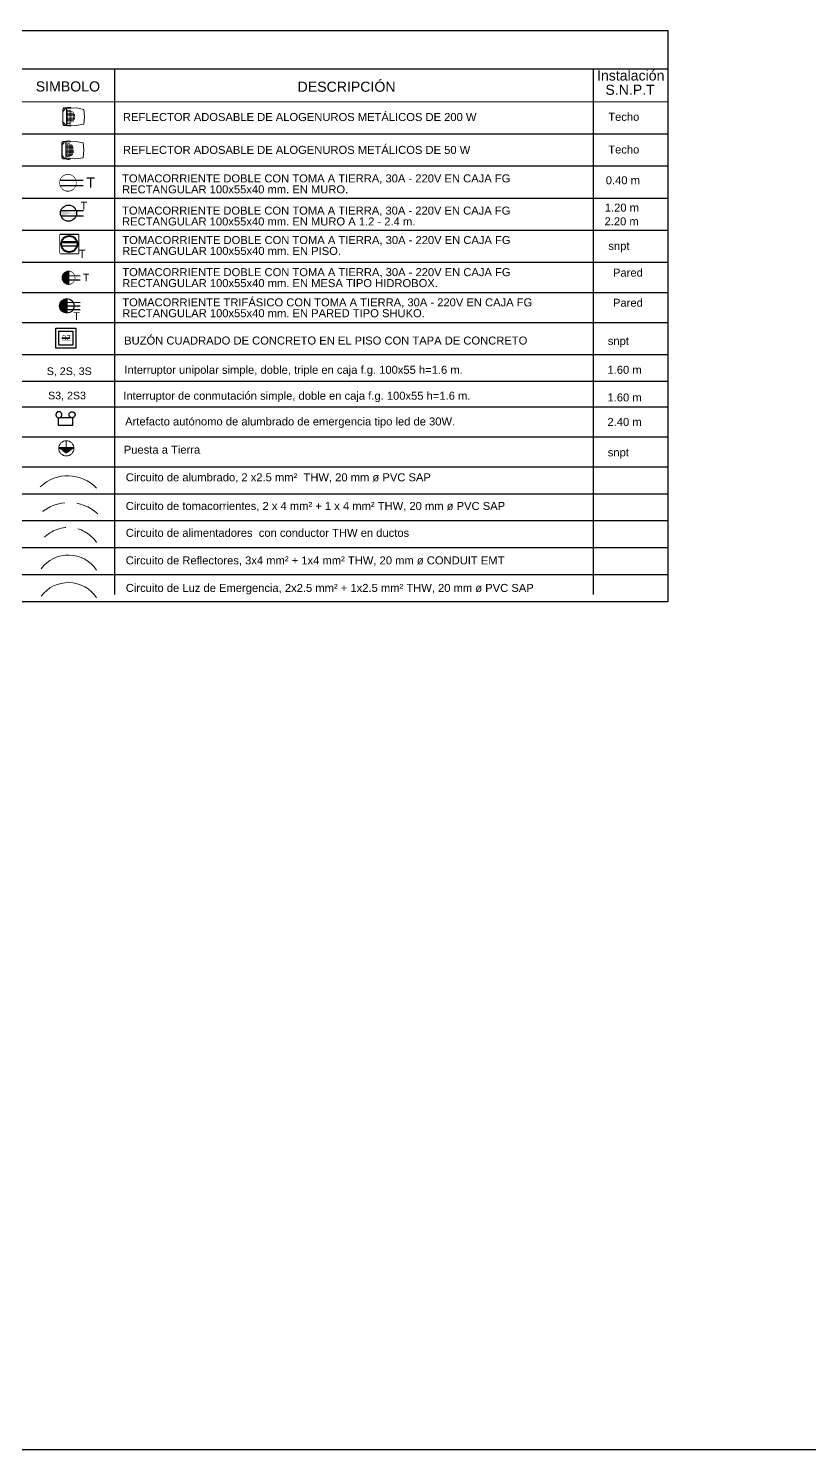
# Model space of a CAD drawing. Header units: feet. Extents: x 2 to 125, y -24 to 93.
# Drawn here: x 83.26 to 91.45, y 62.61 to 77.53 of the extents above; entities that cross this region are included whole.
import ezdxf
from ezdxf.enums import TextEntityAlignment as Align

# ---------------------------------------------------------------- set-up
doc = ezdxf.new("R2010")
doc.units = ezdxf.units.FT
doc.header["$MEASUREMENT"] = 0
doc.set_wipeout_variables(frame=1)
for name, pattern in [('CONTINUA', [0]), ('DASHED2', [0.375, 0.25, -0.125]), ('HIDDEN2', [0.1875, 0.125, -0.0625])]:
    doc.linetypes.add(name, pattern=pattern)
for name, color, linetype, lineweight in [('A-DOOR', 31, 'Continuous', 18), ('Artefactos', 1, 'Continuous', 9), ('circ-alumb', 4, 'Continuous', 35), ('Emergencia', 20, 'Continuous', 25), ('IE_ALIMENTADORES', 5, 'Continuous', 30), ('ROTULO', 253, 'Continuous', 0), ('TOMACORRIENTE', 5, 'HIDDEN2', 30)]:
    doc.layers.add(name, color=color, linetype=linetype, lineweight=lineweight)
doc.layers.add('IE-LEYENDA', color=142, linetype='Continuous')
doc.styles.add('style1', font='arial.ttf')

# ---------------------------------------------------------------- blocks, each defined once
blk = doc.blocks.new('Emergencia')
blk.add_lwpolyline([(0, 0), (0, 0)])
at = {"layer": 'Emergencia', "color": 5, "lineweight": 30}
for points in [[(0.25, -0.25), (0.25, 0), (-0.25, 0), (-0.25, -0.25)], [(-0.25, -0.222), (-0.25, -0.25), (0.25, -0.25), (0.25, -0.222)]]:
    blk.add_lwpolyline(points, dxfattribs=at)
at = {"color": 1, "lineweight": 5}
for points in [[(-0.171, -0.263), (-0.164, -0.267), (-0.158, -0.272), (-0.152, -0.277), (-0.146, -0.283), (-0.141, -0.289), (-0.136, -0.295), (-0.132, -0.302), (-0.129, -0.309), (-0.126, -0.316), (-0.123, -0.324), (-0.121, -0.332), (-0.12, -0.34), (-0.12, -0.348), (-0.12, -0.355), (-0.12, -0.363), (-0.121, -0.371), (-0.123, -0.379), (-0.126, -0.387), (-0.129, -0.394), (-0.133, -0.401), (-0.137, -0.408), (-0.141, -0.414), (-0.147, -0.42), (-0.152, -0.426), (-0.158, -0.431), (-0.165, -0.436), (-0.172, -0.44), (-0.179, -0.443), (-0.186, -0.447), (-0.194, -0.449), (-0.201, -0.451), (-0.209, -0.452), (-0.217, -0.453), (-0.225, -0.453), (-0.233, -0.452), (-0.241, -0.451), (-0.249, -0.449), (-0.256, -0.446), (-0.264, -0.443), (-0.271, -0.44), (-0.277, -0.436), (-0.284, -0.431), (-0.29, -0.426), (-0.295, -0.42), (-0.301, -0.414), (-0.305, -0.408), (-0.309, -0.401), (-0.313, -0.394), (-0.316, -0.386), (-0.319, -0.379), (-0.32, -0.371), (-0.322, -0.363), (-0.322, -0.355), (-0.322, -0.347), (-0.322, -0.339), (-0.32, -0.331), (-0.318, -0.324), (-0.316, -0.316), (-0.313, -0.309), (-0.309, -0.302), (-0.305, -0.295), (-0.3, -0.288), (-0.295, -0.282), (-0.29, -0.277), (-0.284, -0.272), (-0.277, -0.267), (-0.27, -0.263), (-0.263, -0.259), (-0.256, -0.256), (-0.248, -0.254), (-0.241, -0.252), (-0.233, -0.251), (-0.225, -0.25), (-0.217, -0.25), (-0.209, -0.251), (-0.201, -0.252), (-0.193, -0.254), (-0.186, -0.256), (-0.178, -0.259)], [(0.171, -0.263), (0.164, -0.267), (0.158, -0.272), (0.152, -0.277), (0.146, -0.283), (0.141, -0.289), (0.136, -0.295), (0.132, -0.302), (0.129, -0.309), (0.126, -0.316), (0.123, -0.324), (0.121, -0.332), (0.12, -0.34), (0.12, -0.348), (0.12, -0.355), (0.12, -0.363), (0.121, -0.371), (0.123, -0.379), (0.126, -0.387), (0.129, -0.394), (0.133, -0.401), (0.137, -0.408), (0.141, -0.414), (0.147, -0.42), (0.152, -0.426), (0.158, -0.431), (0.165, -0.436), (0.172, -0.44), (0.179, -0.443), (0.186, -0.447), (0.194, -0.449), (0.201, -0.451), (0.209, -0.452), (0.217, -0.453), (0.225, -0.453), (0.233, -0.452), (0.241, -0.451), (0.249, -0.449), (0.256, -0.446), (0.264, -0.443), (0.271, -0.44), (0.277, -0.436), (0.284, -0.431), (0.29, -0.426), (0.295, -0.42), (0.301, -0.414), (0.305, -0.408), (0.309, -0.401), (0.313, -0.394), (0.316, -0.386), (0.319, -0.379), (0.32, -0.371), (0.322, -0.363), (0.322, -0.355), (0.322, -0.347), (0.322, -0.339), (0.32, -0.331), (0.318, -0.324), (0.316, -0.316), (0.313, -0.309), (0.309, -0.302), (0.305, -0.295), (0.3, -0.288), (0.295, -0.282), (0.29, -0.277), (0.284, -0.272), (0.277, -0.267), (0.27, -0.263), (0.263, -0.259), (0.256, -0.256), (0.248, -0.254), (0.241, -0.252), (0.233, -0.251), (0.225, -0.25), (0.217, -0.25), (0.209, -0.251), (0.201, -0.252), (0.193, -0.254), (0.186, -0.256), (0.178, -0.259)]]:
    blk.add_wipeout(points, dxfattribs=at).dxf.layer = 'Emergencia'
at = {"layer": 'Emergencia', "color": 30, "true_color": 0xf26722}
for points in [[(-0.171, -0.263), (-0.164, -0.267), (-0.158, -0.272), (-0.152, -0.277), (-0.146, -0.283), (-0.141, -0.289), (-0.136, -0.295), (-0.132, -0.302), (-0.129, -0.309), (-0.126, -0.316), (-0.123, -0.324), (-0.121, -0.332), (-0.12, -0.34), (-0.12, -0.348), (-0.12, -0.355), (-0.12, -0.363), (-0.121, -0.371), (-0.123, -0.379), (-0.126, -0.387), (-0.129, -0.394), (-0.133, -0.401), (-0.137, -0.408), (-0.141, -0.414), (-0.147, -0.42), (-0.152, -0.426), (-0.158, -0.431), (-0.165, -0.436), (-0.172, -0.44), (-0.179, -0.443), (-0.186, -0.447), (-0.194, -0.449), (-0.201, -0.451), (-0.209, -0.452), (-0.217, -0.453), (-0.225, -0.453), (-0.233, -0.452), (-0.241, -0.451), (-0.249, -0.449), (-0.256, -0.446), (-0.264, -0.443), (-0.271, -0.44), (-0.277, -0.436), (-0.284, -0.431), (-0.29, -0.426), (-0.295, -0.42), (-0.301, -0.414), (-0.305, -0.408), (-0.309, -0.401), (-0.313, -0.394), (-0.316, -0.386), (-0.319, -0.379), (-0.32, -0.371), (-0.322, -0.363), (-0.322, -0.355), (-0.322, -0.347), (-0.322, -0.339), (-0.32, -0.331), (-0.318, -0.324), (-0.316, -0.316), (-0.313, -0.309), (-0.309, -0.302), (-0.305, -0.295), (-0.3, -0.288), (-0.295, -0.282), (-0.29, -0.277), (-0.284, -0.272), (-0.277, -0.267), (-0.27, -0.263), (-0.263, -0.259), (-0.256, -0.256), (-0.248, -0.254), (-0.241, -0.252), (-0.233, -0.251), (-0.225, -0.25), (-0.217, -0.25), (-0.209, -0.251), (-0.201, -0.252), (-0.193, -0.254), (-0.186, -0.256), (-0.178, -0.259)], [(0.171, -0.263), (0.164, -0.267), (0.158, -0.272), (0.152, -0.277), (0.146, -0.283), (0.141, -0.289), (0.136, -0.295), (0.132, -0.302), (0.129, -0.309), (0.126, -0.316), (0.123, -0.324), (0.121, -0.332), (0.12, -0.34), (0.12, -0.348), (0.12, -0.355), (0.12, -0.363), (0.121, -0.371), (0.123, -0.379), (0.126, -0.387), (0.129, -0.394), (0.133, -0.401), (0.137, -0.408), (0.141, -0.414), (0.147, -0.42), (0.152, -0.426), (0.158, -0.431), (0.165, -0.436), (0.172, -0.44), (0.179, -0.443), (0.186, -0.447), (0.194, -0.449), (0.201, -0.451), (0.209, -0.452), (0.217, -0.453), (0.225, -0.453), (0.233, -0.452), (0.241, -0.451), (0.249, -0.449), (0.256, -0.446), (0.264, -0.443), (0.271, -0.44), (0.277, -0.436), (0.284, -0.431), (0.29, -0.426), (0.295, -0.42), (0.301, -0.414), (0.305, -0.408), (0.309, -0.401), (0.313, -0.394), (0.316, -0.386), (0.319, -0.379), (0.32, -0.371), (0.322, -0.363), (0.322, -0.355), (0.322, -0.347), (0.322, -0.339), (0.32, -0.331), (0.318, -0.324), (0.316, -0.316), (0.313, -0.309), (0.309, -0.302), (0.305, -0.295), (0.3, -0.288), (0.295, -0.282), (0.29, -0.277), (0.284, -0.272), (0.277, -0.267), (0.27, -0.263), (0.263, -0.259), (0.256, -0.256), (0.248, -0.254), (0.241, -0.252), (0.233, -0.251), (0.225, -0.25), (0.217, -0.25), (0.209, -0.251), (0.201, -0.252), (0.193, -0.254), (0.186, -0.256), (0.178, -0.259)]]:
    blk.add_lwpolyline(points, close=True, dxfattribs=at)
blk = doc.blocks.new('Tomacorriente con puesta a tierra')
at = {"layer": 'TOMACORRIENTE'}
blk.add_lwpolyline([(0.111, 0.038), (0.106, 0.049), (0.101, 0.06), (0.094, 0.07), (0.086, 0.08), (0.077, 0.088), (0.068, 0.096), (0.057, 0.102), (0.046, 0.108), (0.035, 0.112), (0.023, 0.115), (0.011, 0.117), (-0.002, 0.117), (-0.014, 0.116), (-0.026, 0.114), (-0.038, 0.111), (-0.049, 0.106), (-0.06, 0.101), (-0.07, 0.094), (-0.08, 0.086), (-0.088, 0.077), (-0.096, 0.068), (-0.102, 0.057), (-0.108, 0.046), (-0.112, 0.035), (-0.115, 0.023), (-0.117, 0.011), (-0.117, -0.002), (-0.116, -0.014), (-0.114, -0.026), (-0.111, -0.038), (-0.106, -0.049), (-0.101, -0.06), (-0.094, -0.07), (-0.086, -0.08), (-0.077, -0.088), (-0.068, -0.096), (-0.057, -0.102), (-0.046, -0.108), (-0.035, -0.112), (-0.023, -0.115), (-0.011, -0.117), (0.002, -0.117), (0.014, -0.116), (0.026, -0.114), (0.038, -0.111), (0.049, -0.106), (0.06, -0.101), (0.07, -0.094), (0.08, -0.086), (0.088, -0.077), (0.096, -0.068), (0.102, -0.057), (0.108, -0.046), (0.112, -0.035), (0.115, -0.023), (0.117, -0.011), (0.117, 0.002), (0.116, 0.014), (0.114, 0.026)], close=True, dxfattribs=at)
at = {"layer": 'TOMACORRIENTE', "color": 5, "linetype": 'CONTINUA', "style": 'style1', "text_generation_flag": 4}
blk.add_text('T', height=0.147, rotation=180, dxfattribs=at).set_placement((0.391, -0.069))
blk.add_wipeout([(0.111, 0.038), (0.106, 0.049), (0.101, 0.06), (0.094, 0.07), (0.086, 0.08), (0.077, 0.088), (0.068, 0.096), (0.057, 0.102), (0.046, 0.108), (0.035, 0.112), (0.023, 0.115), (0.011, 0.117), (-0.002, 0.117), (-0.014, 0.116), (-0.026, 0.114), (-0.038, 0.111), (-0.049, 0.106), (-0.06, 0.101), (-0.07, 0.094), (-0.08, 0.086), (-0.088, 0.077), (-0.096, 0.068), (-0.102, 0.057), (-0.108, 0.046), (-0.112, 0.035), (-0.115, 0.023), (-0.117, 0.011), (-0.117, -0.002), (-0.116, -0.014), (-0.114, -0.026), (-0.111, -0.038), (-0.106, -0.049), (-0.101, -0.06), (-0.094, -0.07), (-0.086, -0.08), (-0.077, -0.088), (-0.068, -0.096), (-0.057, -0.102), (-0.046, -0.108), (-0.035, -0.112), (-0.023, -0.115), (-0.011, -0.117), (0.002, -0.117), (0.014, -0.116), (0.026, -0.114), (0.038, -0.111), (0.049, -0.106), (0.06, -0.101), (0.07, -0.094), (0.08, -0.086), (0.088, -0.077), (0.096, -0.068), (0.102, -0.057), (0.108, -0.046), (0.112, -0.035), (0.115, -0.023), (0.117, -0.011), (0.117, 0.002), (0.116, 0.014), (0.114, 0.026)]).dxf.layer = 'TOMACORRIENTE'
at = {"layer": 'TOMACORRIENTE', "color": 5, "linetype": 'CONTINUA'}
for p, q in [((-0.111, 0.039), (0.22, 0.039)), ((-0.111, -0.039), (0.22, -0.039))]:
    blk.add_line(p, q, dxfattribs=at)
blk = doc.blocks.new('tomac. 2.2')
at = {"layer": 'TOMACORRIENTE'}
h = blk.add_hatch(color=256, dxfattribs=at)
h.dxf.hatch_style = 1
edge = h.paths.add_edge_path()
edge.add_line((-0.138, 0.049), (0.275, 0.048))
edge.add_line((-0.138, -0.048), (0.275, -0.049))
edge = h.paths.add_edge_path()
edge.add_ellipse((0, 0), major_axis=(0.104, 0.103), ratio=1, start_angle=475.671, end_angle=514.329)
edge.add_line((-0.138, -0.048), (0.138, -0.049))
edge.add_ellipse((0, 0), major_axis=(0.104, 0.103), ratio=1, start_angle=655.671, end_angle=694.329)
edge.add_line((0.138, 0.048), (-0.138, 0.049))
at = {"layer": 'TOMACORRIENTE', "color": 5, "linetype": 'CONTINUA'}
for p, q in [((-0.138, 0.049), (0.275, 0.048)), ((-0.138, -0.048), (0.275, -0.049))]:
    blk.add_line(p, q, dxfattribs=at)
blk.add_ellipse((0, 0), major_axis=(0.104, 0.103), ratio=1, start_param=5.497787, end_param=11.780972, dxfattribs=at)
at = {"layer": 'TOMACORRIENTE'}
blk.add_text('T', height=0.144, dxfattribs=at).set_placement((0.222, 0.063))
blk = doc.blocks.new('TOMACORRIENTE EN PISO')
at = {"layer": 'TOMACORRIENTE', "linetype": 'CONTINUA', "lineweight": 40}
blk.add_lwpolyline([(-0.166, -0.166), (0.166, -0.166), (0.166, 0.166), (-0.166, 0.166)], close=True, dxfattribs=at)
at = {"layer": 'TOMACORRIENTE', "color": 5, "linetype": 'CONTINUA', "style": 'style1', "text_generation_flag": 4}
blk.add_text('T', height=0.147, rotation=179.8829, dxfattribs=at).set_placement((0.296, -0.251))
at = {"linetype": 'CONTINUA'}
blk.add_wipeout([(-0.166, -0.166), (0.166, -0.166), (0.166, 0.166), (-0.166, 0.166)], dxfattribs=at).dxf.layer = 'TOMACORRIENTE'
at = {"layer": 'TOMACORRIENTE', "color": 5, "linetype": 'CONTINUA', "lineweight": 60}
blk.add_line((-0.142, 0.036), (0.142, 0.036), dxfattribs=at)
at = {"layer": 'TOMACORRIENTE', "color": 5, "linetype": 'CONTINUA'}
blk.add_line((-0.143, -0.033), (0.143, -0.033), dxfattribs=at)
at = {"layer": 'TOMACORRIENTE', "color": 5, "linetype": 'CONTINUA', "lineweight": 40}
blk.add_ellipse((0, 0), major_axis=(0.104, 0.103), ratio=1, start_param=5.497787, end_param=11.780972, dxfattribs=at)
blk = doc.blocks.new('REFLECTOR NEOS')
at = {"layer": 'Artefactos', "color": 5, "lineweight": 20, "ltscale": 0.1}
for points in [[(-0.247, -0.006), (-0.247, 0.286), (-0.197, 0.345), (-0.061, 0.345), (-0.045, 0.356), (-0.013, 0.366), (0.035, 0.366), (0.068, 0.356), (0.087, 0.34), (0.088, 0.329)], [(-0.065, 0.318), (-0.065, 0.335), (-0.128, 0.335), (-0.238, 0.206), (-0.238, -0.006)], [(-0.094, 0.316), (-0.094, -0.329), (0.294, -0.355), (0.603, -0.293), (0.628, -0.006), (0.603, 0.297), (0.294, 0.343), (-0.094, 0.316)], [(-0.247, -0.006), (-0.247, -0.299), (-0.197, -0.358), (-0.061, -0.357), (-0.045, -0.368), (-0.013, -0.379), (0.035, -0.379), (0.068, -0.368), (0.087, -0.352), (0.088, -0.341)], [(-0.065, -0.331), (-0.065, -0.348), (-0.128, -0.348), (-0.238, -0.219), (-0.238, -0.006)]]:
    blk.add_lwpolyline(points, dxfattribs=at)
for centre in [(-0.045, 0.258), (-0.045, 0.214), (-0.045, 0.172), (-0.045, 0.128), (-0.045, 0.085), (-0.045, 0.043), (-0.045, 0), (0, 0.258), (0, 0.214), (0, 0.172), (0, 0.128), (0, 0.085), (0, 0.043), (0, 0), (0.001, 0.258), (0.043, 0.258), (0.044, 0.258), (0.044, 0.214), (0.044, 0.172), (0.044, 0.128), (0.044, 0.085), (0.044, 0.043), (0.044, 0), (0.088, 0.214), (0.088, 0.172), (0.088, 0.128), (0.088, 0.085), (0.088, 0.043), (0.088, 0), (0.131, 0.214), (0.131, 0.172), (0.131, 0.128), (0.131, 0.085), (0.131, 0.043), (0.131, 0), (0.175, 0.172), (0.175, 0.128), (0.175, 0.085), (0.175, 0.043), (0.175, 0), (0.218, 0.085), (0.218, 0.043), (0.218, 0), (-0.045, -0.044), (-0.045, -0.088), (-0.045, -0.13), (-0.045, -0.173), (-0.045, -0.216), (-0.045, -0.259), (0, -0.044), (0, -0.088), (0, -0.13), (0, -0.173), (0, -0.216), (0, -0.259), (0.044, -0.044), (0.044, -0.088), (0.044, -0.13), (0.044, -0.173), (0.044, -0.216), (0.044, -0.259), (0.088, -0.044), (0.088, -0.088), (0.088, -0.13), (0.088, -0.173), (0.088, -0.216), (0.131, -0.044), (0.131, -0.088), (0.131, -0.13), (0.131, -0.173), (0.131, -0.216), (0.175, -0.044), (0.175, -0.088), (0.175, -0.13), (0.175, -0.173), (0.218, -0.044), (0.218, -0.088)]:
    blk.add_circle(centre, 0.00486, dxfattribs=at)
blk = doc.blocks.new('llum')
at = {"layer": 'Artefactos', "lineweight": 9, "xscale": 0.75, "yscale": 0.75, "zscale": 0.75, "rotation": 270}
blk.add_blockref('REFLECTOR NEOS', (0.003, 0.001), dxfattribs=at)
blk = doc.blocks.new('IDROBOX')
at = {"layer": 'TOMACORRIENTE'}
blk.add_lwpolyline([(0.139, 0.047), (0.133, 0.061), (0.126, 0.075), (0.118, 0.088), (0.108, 0.099), (0.097, 0.11), (0.085, 0.12), (0.072, 0.128), (0.058, 0.135), (0.044, 0.14), (0.029, 0.144), (0.014, 0.146), (-0.002, 0.147), (-0.017, 0.146), (-0.032, 0.143), (-0.047, 0.139), (-0.061, 0.133), (-0.075, 0.126), (-0.088, 0.118), (-0.099, 0.108), (-0.11, 0.097), (-0.12, 0.085), (-0.128, 0.072), (-0.135, 0.058), (-0.14, 0.044), (-0.144, 0.029), (-0.146, 0.014), (-0.147, -0.002), (-0.146, -0.017), (-0.143, -0.032), (-0.139, -0.047), (-0.133, -0.061), (-0.126, -0.075), (-0.118, -0.088), (-0.108, -0.099), (-0.097, -0.11), (-0.085, -0.12), (-0.072, -0.128), (-0.058, -0.135), (-0.044, -0.14), (-0.029, -0.144), (-0.014, -0.146), (0.002, -0.147), (0.017, -0.146), (0.032, -0.143), (0.047, -0.139), (0.061, -0.133), (0.075, -0.126), (0.088, -0.118), (0.099, -0.108), (0.11, -0.097), (0.12, -0.085), (0.128, -0.072), (0.135, -0.058), (0.14, -0.044), (0.144, -0.029), (0.146, -0.014), (0.147, 0.002), (0.146, 0.017), (0.143, 0.032)], close=True, dxfattribs=at)
at = {"layer": 'TOMACORRIENTE', "color": 5, "linetype": 'CONTINUA', "style": 'style1', "text_generation_flag": 4}
blk.add_text('T', height=0.183, rotation=179.8829, dxfattribs=at).set_placement((0.488, -0.087))
blk.add_wipeout([(0.139, 0.047), (0.133, 0.061), (0.126, 0.075), (0.118, 0.088), (0.108, 0.099), (0.097, 0.11), (0.085, 0.12), (0.072, 0.128), (0.058, 0.135), (0.044, 0.14), (0.029, 0.144), (0.014, 0.146), (-0.002, 0.147), (-0.017, 0.146), (-0.032, 0.143), (-0.047, 0.139), (-0.061, 0.133), (-0.075, 0.126), (-0.088, 0.118), (-0.099, 0.108), (-0.11, 0.097), (-0.12, 0.085), (-0.128, 0.072), (-0.135, 0.058), (-0.14, 0.044), (-0.144, 0.029), (-0.146, 0.014), (-0.147, -0.002), (-0.146, -0.017), (-0.143, -0.032), (-0.139, -0.047), (-0.133, -0.061), (-0.126, -0.075), (-0.118, -0.088), (-0.108, -0.099), (-0.097, -0.11), (-0.085, -0.12), (-0.072, -0.128), (-0.058, -0.135), (-0.044, -0.14), (-0.029, -0.144), (-0.014, -0.146), (0.002, -0.147), (0.017, -0.146), (0.032, -0.143), (0.047, -0.139), (0.061, -0.133), (0.075, -0.126), (0.088, -0.118), (0.099, -0.108), (0.11, -0.097), (0.12, -0.085), (0.128, -0.072), (0.135, -0.058), (0.14, -0.044), (0.144, -0.029), (0.146, -0.014), (0.147, 0.002), (0.146, 0.017), (0.143, 0.032)]).dxf.layer = 'TOMACORRIENTE'
at = {"layer": 'TOMACORRIENTE'}
h = blk.add_hatch(color=256, dxfattribs=at)
h.dxf.hatch_style = 1
edge = h.paths.add_edge_path()
edge.add_line((0, 0.147), (0, -0.147))
h.paths.add_polyline_path([(0, 0.147), (-0.002, 0.147), (-0.017, 0.146), (-0.032, 0.143), (-0.047, 0.139), (-0.061, 0.133), (-0.075, 0.126), (-0.088, 0.118), (-0.099, 0.108), (-0.11, 0.097), (-0.12, 0.085), (-0.128, 0.072), (-0.135, 0.058), (-0.14, 0.044), (-0.144, 0.029), (-0.146, 0.014), (-0.147, -0.002), (-0.146, -0.017), (-0.143, -0.032), (-0.139, -0.047), (-0.133, -0.061), (-0.126, -0.075), (-0.118, -0.088), (-0.108, -0.099), (-0.097, -0.11), (-0.085, -0.12), (-0.072, -0.128), (-0.058, -0.135), (-0.044, -0.14), (-0.029, -0.144), (-0.014, -0.146), (0, -0.147)])
at = {"layer": 'TOMACORRIENTE', "color": 5, "linetype": 'CONTINUA'}
for p, q in [((-0.138, 0.049), (0.275, 0.048)), ((-0.138, -0.048), (0.275, -0.049))]:
    blk.add_line(p, q, dxfattribs=at)
blk.add_lwpolyline([(0, 0.147), (0, -0.147)], dxfattribs=at)
blk = doc.blocks.new('TOMACOR TRIFASICO')
at = {"layer": 'TOMACORRIENTE', "linetype": 'CONTINUA'}
h = blk.add_hatch(color=256, dxfattribs=at)
h.dxf.hatch_style = 1
edge = h.paths.add_edge_path()
edge.add_line((0, 0.169), (0, -0.169))
h.paths.add_polyline_path([(0, 0.169, 0.414214), (-0.169, 0, 0.414214), (0, -0.169)])
at = {"layer": 'TOMACORRIENTE', "color": 5, "linetype": 'CONTINUA'}
for p, q in [((-0.169, 0), (0.31, -0.001)), ((-0.148, 0.083), (0.31, 0.082)), ((-0.145, -0.087), (0.31, -0.088))]:
    blk.add_line(p, q, dxfattribs=at)
at = {"layer": 'TOMACORRIENTE', "linetype": 'CONTINUA'}
blk.add_lwpolyline([(0, 0.169), (0, -0.169)], dxfattribs=at)
blk.add_circle((0, 0), 0.169, dxfattribs=at)
at = {"layer": 'TOMACORRIENTE', "color": 5, "linetype": 'CONTINUA', "style": 'style1', "text_generation_flag": 4}
blk.add_text('T', height=0.183, rotation=179.8829, dxfattribs=at).set_placement((0.304, -0.332))
blk = doc.blocks.new('buzon')
at = {"layer": 'IE_ALIMENTADORES', "color": 32, "true_color": 0xcd6928}
for points in [[(-0.5, 0.5), (0.5, 0.5), (0.5, -0.5), (-0.5, -0.5)], [(-0.35, 0.35), (0.35, 0.35), (0.35, -0.35), (-0.35, -0.35)], [(-0.2, 0), (0.2, 0), (0.2, 0), (-0.2, 0)]]:
    blk.add_lwpolyline(points, close=True, dxfattribs=at)
at = {"layer": 'IE_ALIMENTADORES', "insert": (-0.2, 0.134), "char_height": 0.25, "attachment_point": 1}
blk.add_mtext_dynamic_manual_height_columns('BZ', width=1.91773, gutter_width=12.5, heights=[0], dxfattribs=at)
blk = doc.blocks.new('41')
at = {"layer": 'Artefactos', "color": 6, "lineweight": 20, "ltscale": 0.1}
for points in [[(125.832, 244), (125.832, 244.073), (125.845, 244.088), (125.878, 244.088), (125.882, 244.091), (125.89, 244.093), (125.902, 244.093), (125.911, 244.091), (125.915, 244.087), (125.916, 244.084)], [(125.877, 244.081), (125.877, 244.086), (125.862, 244.086), (125.834, 244.053), (125.834, 244)], [(125.87, 243.92), (125.87, 244.081), (125.967, 244.087), (126.044, 244.072), (126.05, 244), (126.044, 243.925), (125.967, 243.913), (125.87, 243.92)], [(125.832, 244), (125.832, 243.928), (125.845, 243.913), (125.878, 243.913), (125.882, 243.91), (125.89, 243.908), (125.902, 243.908), (125.911, 243.91), (125.915, 243.914), (125.916, 243.917)], [(125.877, 243.92), (125.877, 243.915), (125.862, 243.915), (125.834, 243.948), (125.834, 244)]]:
    blk.add_lwpolyline(points, dxfattribs=at)
for centre in [(125.882, 244.064), (125.882, 244.053), (125.882, 244.042), (125.894, 244.064), (125.894, 244.053), (125.894, 244.042), (125.905, 244.064), (125.905, 244.053), (125.905, 244.042), (125.916, 244.053), (125.916, 244.042), (125.926, 244.053), (125.926, 244.042), (125.937, 244.042), (125.882, 244.031), (125.882, 244.021), (125.882, 244.01), (125.882, 243.999), (125.882, 243.988), (125.882, 243.978), (125.882, 243.967), (125.882, 243.956), (125.882, 243.946), (125.882, 243.935), (125.894, 244.031), (125.894, 244.021), (125.894, 244.01), (125.894, 243.999), (125.894, 243.988), (125.894, 243.978), (125.894, 243.967), (125.894, 243.956), (125.894, 243.946), (125.894, 243.935), (125.894, 243.935), (125.905, 244.031), (125.905, 244.021), (125.905, 244.01), (125.905, 243.999), (125.905, 243.988), (125.905, 243.978), (125.905, 243.967), (125.905, 243.956), (125.905, 243.946), (125.904, 243.935), (125.905, 243.935), (125.916, 244.031), (125.916, 244.021), (125.916, 244.01), (125.916, 243.999), (125.916, 243.988), (125.916, 243.978), (125.916, 243.967), (125.916, 243.956), (125.916, 243.946), (125.926, 244.031), (125.926, 244.021), (125.926, 244.01), (125.926, 243.999), (125.926, 243.988), (125.926, 243.978), (125.926, 243.967), (125.926, 243.956), (125.926, 243.946), (125.937, 244.031), (125.937, 244.021), (125.937, 244.01), (125.937, 243.999), (125.937, 243.988), (125.937, 243.978), (125.937, 243.967), (125.937, 243.956), (125.948, 244.021), (125.948, 244.01), (125.948, 243.999), (125.948, 243.988), (125.948, 243.978)]:
    blk.add_circle(centre, 0.00121, dxfattribs=at)

msp = doc.modelspace()

# ---------------------------------------------------------------- linework, layer by layer
msp.add_lwpolyline([(71.793, 62.614), (114.793, 62.614), (114.793, 93.114), (71.793, 93.114)], close=True)
msp.add_lwpolyline([(71.793, 62.614), (114.793, 62.614), (114.793, 93.114), (71.793, 93.114)], close=True)
at = {"layer": 'IE-LEYENDA', "linetype": 'Continuous'}
for p, q in [((89.971, 77.503), (76.367, 77.503)), ((89.971, 71.514), (89.971, 77.503)), ((89.971, 77.102), (76.367, 77.102)), ((84.16, 77.102), (84.16, 71.587)), ((89.185, 71.587), (89.185, 77.102)), ((83.16, 76.761), (89.966, 76.76)), ((83.166, 76.423), (89.966, 76.423)), ((83.166, 76.086), (89.966, 76.086)), ((83.16, 75.749), (89.966, 75.749)), ((83.16, 75.412), (89.965, 75.411)), ((83.16, 75.074), (89.965, 75.074)), ((83.16, 74.758), (89.965, 74.758)), ((83.16, 74.441), (89.965, 74.441)), ((83.16, 74.108), (89.965, 74.108)), ((83.16, 73.826), (89.965, 73.826)), ((83.16, 73.557), (89.965, 73.557)), ((83.16, 73.244), (89.965, 73.244)), ((83.16, 72.928), (89.965, 72.928)), ((83.16, 72.646), (89.965, 72.646)), ((83.16, 72.365), (89.965, 72.365)), ((83.16, 72.081), (89.965, 72.08)), ((83.161, 71.798), (89.965, 71.798)), ((83.161, 71.514), (89.965, 71.514))]:
    msp.add_line(p, q, dxfattribs=at)
at = {"layer": 'ROTULO', "color": 7, "linetype": 'Continuous'}
for p, q in [((83.574, 73.129), (83.734, 73.129)), ((83.584, 73.121), (83.724, 73.121)), ((83.594, 73.113), (83.714, 73.113)), ((83.604, 73.105), (83.704, 73.105)), ((83.614, 73.097), (83.694, 73.097)), ((83.624, 73.089), (83.684, 73.089)), ((83.634, 73.081), (83.674, 73.081)), ((83.644, 73.073), (83.664, 73.073))]:
    msp.add_line(p, q, dxfattribs=at)
at = {"layer": 'ROTULO', "color": 7, "linetype": 'Continuous', "ltscale": 30}
msp.add_line((83.653, 73.202), (83.653, 73.132), dxfattribs=at)
at = {"layer": 'ROTULO', "color": 1}
msp.add_circle((83.654, 73.122), 0.08, dxfattribs=at)
msp.add_arc((83.669, 72.416), 0.418, 43.6732, 133.5808, dxfattribs=at)
at = {"layer": 'ROTULO', "color": 5, "linetype": 'DASHED2'}
msp.add_arc((83.681, 72.106), 0.447, 47.4137, 132.1639, dxfattribs=at)
at = {"layer": 'ROTULO', "color": 4, "linetype": 'DASHED2'}
msp.add_arc((83.675, 71.934), 0.357, 33.8111, 143.2334, dxfattribs=at)
at = {"layer": 'ROTULO', "color": 4, "linetype": 'CONTINUA'}
msp.add_arc((83.675, 71.645), 0.357, 33.8111, 143.2334, dxfattribs=at)
at = {"layer": 'ROTULO', "color": 6, "linetype": 'CONTINUA'}
msp.add_arc((83.675, 71.356), 0.357, 33.8111, 143.2334, dxfattribs=at)

# ---------------------------------------------------------------- block references
at = {"layer": 'A-DOOR', "color": 2, "lineweight": 80, "xscale": 1.05, "yscale": 1.05, "zscale": 1.05}
msp.add_blockref('41', (-48.516, -179.949), dxfattribs=at)
at = {"layer": 'circ-alumb', "xscale": -0.3487131648023576, "yscale": 0.3487131648054287, "zscale": 0.3487131648, "rotation": 90.00537949378331}
msp.add_blockref('llum', (83.681, 76.602), dxfattribs=at)
at = {"layer": 'IE_ALIMENTADORES', "xscale": 0.21, "yscale": 0.21, "zscale": 0.21}
msp.add_blockref('buzon', (83.65, 74.278), dxfattribs=at)
at = {"layer": 'ROTULO', "xscale": 0.5777021250000001, "yscale": 0.5777021250000001, "zscale": 0.5777021250000001}
msp.add_blockref('tomac. 2.2', (83.677, 75.59), dxfattribs=at)
at = {"layer": 'TOMACORRIENTE', "linetype": 'CONTINUA', "xscale": 0.45045, "yscale": 0.45045, "zscale": 0.45045}
msp.add_blockref('TOMACOR TRIFASICO', (83.66, 74.617), dxfattribs=at)

# ---------------------------------------------------------------- texts
at = {"layer": 'IE-LEYENDA', "style": 'style1'}
for s, height, p in [('DESCRIPCIÓN', 0.10596, (86.081, 76.864)), ('Instalación ', 0.10596, (89.223, 76.982)), ('S.N.P.T', 0.106, (89.311, 76.832)), ('REFLECTOR ADOSABLE DE ALOGENUROS METÁLICOS DE 200 W', 0.084, (84.248, 76.557)), ('Techo', 0.084, (89.341, 76.559)), ('REFLECTOR ADOSABLE DE ALOGENUROS METÁLICOS DE 50 W', 0.084, (84.248, 76.212)), ('Techo', 0.084, (89.341, 76.216)), ('TOMACORRIENTE DOBLE CON TOMA A TIERRA, 30A - 220V EN CAJA FG ', 0.084, (84.239, 75.913, 0)), ('0.40 m', 0.084, (89.315, 75.893)), ('RECTANGULAR 100x55x40 mm. EN MURO.', 0.084, (84.239, 75.798, 0)), ('TOMACORRIENTE DOBLE CON TOMA A TIERRA, 30A - 220V EN CAJA FG ', 0.084, (84.239, 75.575, 0)), ('1.20 m', 0.084, (89.305, 75.606)), ('RECTANGULAR 100x55x40 mm. EN MURO A 1.2 - 2.4 m.', 0.084, (84.239, 75.461, 0)), ('2.20 m', 0.084, (89.302, 75.462)), ('TOMACORRIENTE DOBLE CON TOMA A TIERRA, 30A - 220V EN CAJA FG', 0.084, (84.241, 75.266, 0)), ('RECTANGULAR 100x55x40 mm. EN PISO.', 0.084, (84.241, 75.152, 0)), ('snpt', 0.084, (89.342, 75.204)), ('TOMACORRIENTE DOBLE CON TOMA A TIERRA, 30A - 220V EN CAJA FG ', 0.084, (84.241, 74.929, 0)), ('RECTANGULAR 100x55x40 mm. EN MESA TIPO HIDROBOX.', 0.084, (84.241, 74.814, 0)), ('Pared', 0.084, (89.391, 74.924)), ('TOMACORRIENTE TRIFÁSICO CON TOMA A TIERRA, 30A - 220V EN CAJA FG ', 0.084, (84.241, 74.612, 0)), ('RECTANGULAR 100x55x40 mm. EN PARED TIPO SHUKO.', 0.084, (84.241, 74.498, 0)), ('Pared', 0.084, (89.391, 74.608)), ('BUZÓN CUADRADO DE CONCRETO EN EL PISO CON TAPA DE CONCRETO', 0.084, (84.261, 74.211)), ('snpt', 0.084, (89.336, 74.207)), ('Interruptor unipolar simple, doble, triple en caja f.g. 100x55 h=1.6 m.', 0.084, (84.263, 73.904)), ('1.60 m', 0.084, (89.333, 73.904)), ('Interruptor de conmutación simple, doble en caja f.g. 100x55 h=1.6 m.', 0.084, (84.252, 73.632)), ('1.60 m', 0.084, (89.333, 73.614)), ('Artefacto autónomo de alumbrado de emergencia tipo led de 30W.', 0.084, (84.271, 73.362)), ('2.40 m', 0.084, (89.333, 73.357)), ('snpt', 0.084, (89.336, 73.038)), ('Circuito de alumbrado, 2 x2.5 mm²  THW, 20 mm ø PVC SAP', 0.084, (84.278, 72.776)), ('Circuito de tomacorrientes, 2 x 4 mm² + 1 x 4 mm² THW, 20 mm ø PVC SAP', 0.084, (84.278, 72.475)), ('Circuito de alimentadores  con conductor THW en ductos', 0.084, (84.278, 72.193)), ('Circuito de Reflectores, 3x4 mm² + 1x4 mm² THW, 20 mm ø CONDUIT EMT', 0.084, (84.278, 71.904)), ('Circuito de Luz de Emergencia, 2x2.5 mm² + 1x2.5 mm² THW, 20 mm ø PVC SAP', 0.084, (84.278, 71.615))]:
    msp.add_text(s, height=height, rotation=359.9983, dxfattribs=at).set_placement(p)
msp.add_text('Puesta a Tierra', height=0.084, rotation=359.9983, dxfattribs=at).set_placement((84.658, 73.066), align=Align.CENTER)
at = {"layer": 'ROTULO', "style": 'style1'}
for s, height, p in [('SIMBOLO', 0.106, (83.333, 76.867)), ('S, 2S, 3S', 0.0799, (83.449, 73.891)), ('S3, 2S3', 0.0799, (83.463, 73.636))]:
    msp.add_text(s, height=height, rotation=359.9983, dxfattribs=at).set_placement(p)

# ---------------------------------------------------------------- next in the draw order: block references
at = {"layer": 'ROTULO'}
for name, p, xscale, yscale, zscale, rotation in [('Tomacorriente con puesta a tierra', (83.671, 75.909), 0.7221276562499997, 0.7221276562499997, 0.7221276562499997, 359.8828537432621), ('Emergencia', (83.645, 73.365), 0.3119591475000003, 0.3119591475000003, 0.3119591475000003, 179.9518922148181)]:
    msp.add_blockref(name, p, dxfattribs=dict(at, xscale=xscale, yscale=yscale, zscale=zscale, rotation=rotation))
at = {"layer": 'ROTULO', "xscale": 0.5777021250000001, "yscale": 0.5777021250000001, "zscale": 0.5777021250000001}
msp.add_blockref('TOMACORRIENTE EN PISO', (83.685, 75.266), dxfattribs=at)
at = {"layer": 'TOMACORRIENTE', "xscale": 0.45045, "yscale": 0.45045, "zscale": 0.45045}
msp.add_blockref('IDROBOX', (83.676, 74.912), dxfattribs=at)

doc.saveas('drawing.dxf')
